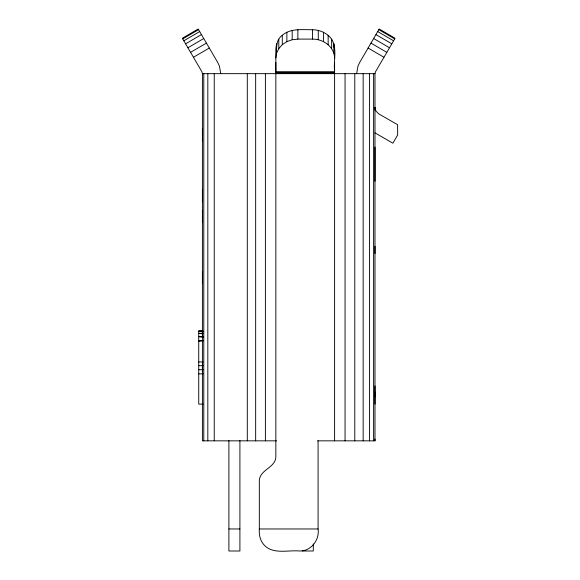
<?xml version="1.0" encoding="UTF-8"?>
<svg xmlns="http://www.w3.org/2000/svg" width="580" height="580" viewBox="0 0 580 580"><rect width="100%" height="100%" fill="white"/><g stroke="black" fill="none" stroke-linecap="round" stroke-linejoin="round"><path stroke-width="0.87" d="M202.413 337.371L202.413 330.687L198.737 330.687L198.737 404.122L203.145 404.122M220.77 73.653L219.421 66.055L217.768 62.553L198.2 29L182.345 38.251L201.912 71.804L202.413 73.653L202.413 440.843L276.58 440.843M203.79 440.843L203.79 73.653M207.821 440.843L207.821 73.653M214.245 440.843L214.245 73.653M228.897 440.583L228.897 551L239.91 551L239.91 440.583M247.29 440.843L247.29 73.653M255.657 440.843L255.657 73.653M318.079 440.843L318.079 528.967C319.718 539.908 311.068 551.246 299.715 551C287.912 549.847 272.303 554.987 263.465 544.25C259.942 539.987 258.948 534.354 259.325 528.967L259.325 481.944C258.477 469.256 276.696 468.212 275.848 455.532L275.848 62.401M265.394 440.843L265.394 73.653M275.848 58.036C277.399 50.134 274.594 40.73 282.3 35.271C290.696 28.036 302.397 29.863 312.569 29.718C319.942 29.848 327.308 33.082 331.651 39.194C337.531 48.981 333.282 61.089 334.602 71.775L275.848 71.775L275.848 48.662L276.602 43.761L276.602 45.465M276.602 53.135L278.799 48.568L278.799 39.194M278.799 48.568L282.3 44.645L282.3 35.271M282.3 44.645L286.868 41.637L286.868 32.255M286.868 41.637L292.182 39.745L292.182 30.363M292.182 39.745L297.881 39.099L297.881 29.718M334.602 58.036C334.406 46.755 323.19 38.954 312.569 39.099L312.569 29.718M313.301 543.953L313.301 551L302.289 551M318.268 39.745L318.268 30.363M323.582 41.637L323.582 32.255M328.149 44.645L328.149 35.271M331.651 48.568L331.651 39.194M333.848 53.135L333.848 43.761L333.848 47.169M334.602 440.843L334.602 62.401M345.056 440.843L345.056 73.653M354.793 440.843L354.793 73.653M363.16 440.843L363.16 73.653M369.576 440.843L369.576 73.653M373.614 440.843L373.614 73.653M317.477 440.843L374.992 440.843L374.992 73.653L375.492 71.804L395.06 38.251L379.197 29L359.629 62.553L357.983 66.055L356.635 73.653M182.722 38.896L198.585 29.645M183.831 40.796L199.687 31.552M185.593 43.826L201.456 34.575M187.891 47.763L203.754 38.519M190.566 52.352L206.429 43.108M193.444 57.282L209.3 48.031M203.145 340.844L198.737 340.844L203.145 340.46M198.737 340.844L203.145 340.649M203.145 337.074L198.737 336.61L202.319 336.48M202.319 333.775L198.737 333.391L203.109 333.239M203.109 331.586L198.737 331.376L203.145 331.238M198.737 331.376L203.145 331.361M297.881 39.099L312.569 39.099M275.848 72.369L334.602 72.369M275.848 73L334.602 73M202.413 73.653L374.992 73.653M198.737 361.978L203.145 361.978M198.737 365.69L203.145 365.69M198.737 369.692L203.145 369.692M198.737 373.853L203.145 373.853M228.897 528.967L239.91 528.967M259.325 528.967L318.079 528.967M198.737 333.391L202.319 333.478M198.737 336.61L203.145 336.9M374.941 132.849L392.885 143.202L397.655 134.937L397.612 124.736L378.66 113.796L375.978 111.106L374.992 107.43L374.992 110.135M378.82 29.645L394.683 38.896M377.711 31.552L393.574 40.796M375.949 34.575L391.804 43.826M373.65 38.519L389.506 47.763M370.975 43.108L386.831 52.352M368.097 48.031L383.96 57.282M374.963 439.046L374.992 440.843M374.97 392.254L374.992 396.778M374.992 385.939L374.992 404.122M374.992 147.088L374.992 181.33M374.992 246.232L374.992 253.576M202.413 128.941L202.413 140.831M202.413 189.972L202.413 201.724M202.413 210.598L202.413 222.285M202.413 271.411L202.413 283.156M202.413 363.754L202.413 371.758"/></g></svg>
